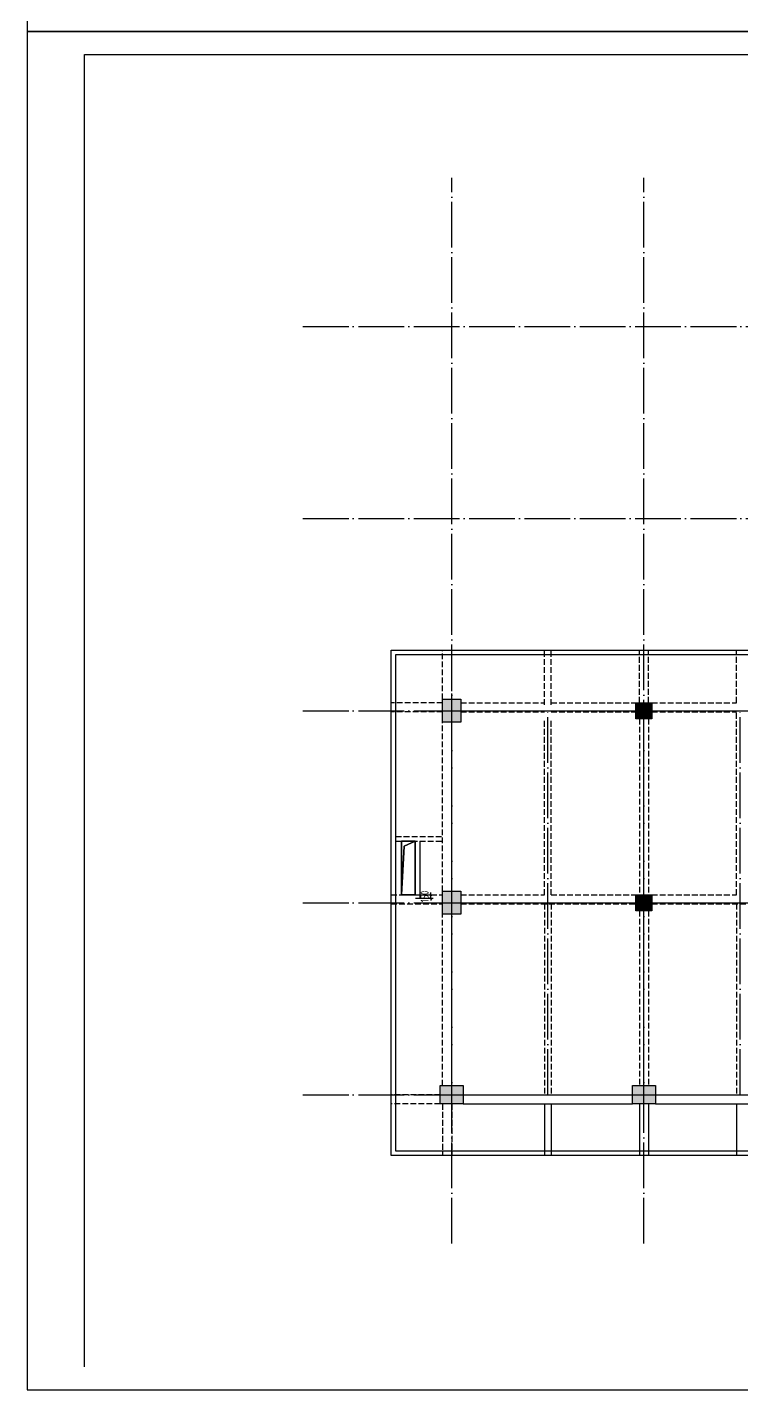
# Model space of a CAD drawing. Extents: x -186750 to 855523, y -12902 to 560425.
# Drawn here: x 407366 to 438591, y -12900 to 46692 of the extents above; entities that cross this region are included whole.
import ezdxf
from ezdxf.xclip import XClip

# ---------------------------------------------------------------- set-up
doc = ezdxf.new("R2010")
doc.units = 0
doc.header["$LTSCALE"] = 1000
doc.header["$MEASUREMENT"] = 0
doc.header["$XCLIPFRAME"] = 0
for name, pattern in [('104-10 轴网$0$DOTE', [2.4200000000000004, 2, -0.2, 0.02, -0.2]), ('109-34 轴网$0$L1$0$$AUDIT_BAD_LTYPE1', [0]), ('DASH', [0.35, 0.25, -0.1]), ('DASHED', [0.75, 0.5, -0.25]), ('DOTE', [2.4200000000000004, 2, -0.2, 0.02, -0.2]), ('X-104 8#10#平面$0$109-34 轴网$0$L1$0$$AUDIT_BAD_LTYPE1', [0])]:
    doc.linetypes.add(name, pattern=pattern)
for name, color, linetype in [('104-10 轴网$0$A_AXIS-轴线', 252, '104-10 轴网$0$DOTE'), ('a-dote', 14, 'DOTE'), ('A-TECH_结构', 21, 'Continuous'), ('BEAM', 4, 'DASHED'), ('DIM', 3, 'Continuous'), ('s-beam', 4, 'DASH'), ('s-colu', 40, 'Continuous'), ('s-colu-hatc', 16, 'Continuous'), ('s-hole', 5, 'Continuous'), ('s-wall', 40, 'Continuous'), ('X-104 8#10#平面$0$A-TECH_结构', 252, 'Continuous')]:
    doc.layers.add(name, color=color, linetype=linetype)
doc.layers.add('X-104 8#10#平面$0$04-不打印_辅助线', color=165, linetype='Continuous', plot=False)
doc.styles.add('TSSD_Dimension', font='Tssdeng.shx', dxfattribs={"width": 0.7, "bigfont": 'Tssdchn.shx'})
doc.dimstyles.new('TSSD_100_100', dxfattribs={"dimtxt": 350, "dimasz": 100, "dimexe": 100, "dimexo": 250, "dimgap": 100, "dimtad": 1, "dimdec": 0, "dimzin": 0, "dimdsep": 46, "dimtxsty": 'TSSD_Dimension', "dimblk": 'ARCHTICK', "dimblk1": 'ARCHTICK', "dimblk2": 'ARCHTICK', "dimcen": 0, "dimdle": 100, "dimclrt": 7, "dimadec": 0, "dimazin": 0, "dimtfac": 1, "dimtdec": 0, "dimtix": 1, "dimtmove": 2, "dimatfit": 3, "dimfxl": 1, "dimtolj": 1, "dimtzin": 0, "dimarcsym": 0})

# ---------------------------------------------------------------- blocks, each defined once
blk = doc.blocks.new('X-104 8#10#平面$0$yteiteru7y6')
at = {"layer": 'X-104 8#10#平面$0$A-TECH_结构'}
for points in [[(43599.99999987503, 25199.99999999954), (44000.00000000012, 25199.99999999942), (44000.00000000047, 23899.99999999338), (43599.99999987538, 23899.9999999935)], [(17550.00009050627, 10050.00004004795), (17550.00004707381, 8750.00005011633), (17000.0000033941, 8750.000029312505), (17181.19745823399, 9940.417403183063)], [(17550.00006879004, 8750.000036196143), (17000.0000000031, 8750.000011480995), (17000.0000000031, 10049.99993964261), (17550.00006879004, 10049.99996435776)], [(33549.99992714335, 10049.99903622497), (33549.99997317632, 8750.000027945614), (32949.99995462797, 8749.999959030945), (33137.91965881839, 9881.415826070093)]]:
    blk.add_lwpolyline(points, close=True, dxfattribs=at)
at = {"layer": 'X-104 8#10#平面$0$A-TECH_结构', "linetype": 'X-104 8#10#平面$0$109-34 轴网$0$L1$0$$AUDIT_BAD_LTYPE1'}
blk.add_lwpolyline([(44000.00000000047, 25199.99999999942), (43776.54450888466, 25047.19460524083), (43599.99999987528, 23899.99999999387)], dxfattribs=at)
at = {"layer": 'X-104 8#10#平面$0$A-TECH_结构'}
for points in [[(-1600.000000000012, 11099.99999999366), (-2084.67156194523, 10876.08683458786), (-2199.999999999039, 8750.000000010607)], [(44200.0000000028, 8199.999999999534), (43644.10612681275, 8093.626561861485), (43200.00000000003, 6649.999999999966)]]:
    blk.add_lwpolyline(points, dxfattribs=at)
at = {"layer": 'X-104 8#10#平面$0$A-TECH_结构', "linetype": 'X-104 8#10#平面$0$109-34 轴网$0$L1$0$$AUDIT_BAD_LTYPE1'}
for points in [[(-2199.999999999039, 8750.000000010607), (-1599.999999999534, 8750.000000010607), (-1600.000000000012, 11099.99999999365), (-2199.999999999516, 11099.99999999365)], [(33549.99997317632, 8750.000027945614), (32949.99995863652, 8750.000027945614), (32949.99995863652, 10049.99900962345), (33549.99997317632, 10049.99900962345)], [(43200.00000000007, 8199.999999999496), (44200.0000000028, 8199.999999999534), (44200.00000000276, 6650.000000000007), (43200.00000000003, 6649.999999999969)]]:
    blk.add_lwpolyline(points, close=True, dxfattribs=at)
blk = doc.blocks.new('X-104 8#10#平面$0$rhyseuyi')
at = {"layer": 'X-104 8#10#平面$0$A-TECH_结构', "linetype": 'X-104 8#10#平面$0$109-34 轴网$0$L1$0$$AUDIT_BAD_LTYPE1'}
blk.add_lwpolyline([(22550.00000147264, 20800.18525530281), (22549.99999999172, 36250.00000000003), (44650.00000000591, 36250.00000000003), (44650.00000000267, 5750.000000011165), (33550.00000000042, 5749.999996079934), (33549.99999999956, 2800.00000587945), (27849.99999999903, 2800.000009821595), (27849.99999999989, -2650.000000044718), (-2650.000000000116, -2650.000000044733), (-2650.000000000233, 19449.99969723696), (17799.99999874334, 19450.12322490085), (17800.00000022122, 20799.81474476285)], close=True, dxfattribs=at)
blk = doc.blocks.new('104-10 轴网')
at = {"layer": '104-10 轴网$0$A_AXIS-轴线', "linetype": '104-10 轴网$0$DOTE'}
for p, q in [((-5.093170329928398e-11, -6500.000000000015), (2.110027708113194e-10, 40100.00000000004)), ((8399.999999999949, -6500.000000000015), (8400.000000000211, 40100.00000000004)), ((16799.99999999992, -6500.000000000015), (16800.00000000021, 40100.00000000004)), ((25199.99999999992, -6500.000000000015), (25200.00000000021, 40100.00000000004)), ((33599.99999999995, -6500.000000000015), (33600.00000000021, 40100.00000000004)), ((41999.99999999995, -6500.000000000015), (42000.00000000021, 40100.00000000004)), ((120429.5977508623, 40099.99999999988), (120429.5977508621, -6500.000000000178)), ((128829.5977508623, 40099.99999999988), (128829.5977508621, -6500.000000000186)), ((137229.5977508624, 40099.99999999987), (137229.5977508621, -6500.000000000186)), ((145629.5977508624, 40099.99999999987), (145629.5977508621, -6500.000000000186)), ((154029.5977508624, 40099.99999999987), (154029.5977508621, -6500.000000000186)), ((162429.5977508624, 40099.99999999987), (162429.5977508621, -6500.000000000186)), ((-6500.000000000022, 33599.99999999999), (48500.00000000018, 33600.00000000004)), ((168929.5977508623, 33599.99999999987), (113929.5977508621, 33599.99999999983)), ((-6500.000000000022, 25199.99999999999), (48500.00000000018, 25200.00000000004)), ((168929.5977508623, 25199.99999999987), (113929.5977508621, 25199.99999999982)), ((-6500.000000000022, 16799.99999999999), (48500.00000000018, 16800.00000000004)), ((168929.5977508623, 16799.99999999987), (113929.5977508621, 16799.99999999982)), ((-6500.000000000022, 8399.999999999985), (48500.00000000018, 8400.000000000044)), ((168929.5977508623, 8399.999999999873), (113929.5977508621, 8399.999999999822)), ((-6500.000000000022, -1.477928890381008e-11), (48500.00000000018, 4.342837200965732e-11)), ((168929.5977508623, -1.2732925824821e-10), (113929.5977508621, -1.782609615474939e-10))]:
    blk.add_line(p, q, dxfattribs=at)
at = {"layer": 'Defpoints'}
for points in [[(-16049.99999999992, 45500.00000000001), (58050.00000000011, 45499.99999999999), (58050.00000000011, -11900.00000000001), (-16049.99999999998, -11899.99999999996)], [(104379.5977508624, 45500.00000000001), (178479.5977508625, 45499.99999999999), (178479.5977508625, -11900.00000000001), (104379.5977508624, -11899.99999999996)]]:
    blk.add_lwpolyline(points, close=True, dxfattribs=at)
blk = doc.blocks.new('X-104 8#10#平面')
at = {"layer": 'X-104 8#10#平面$0$04-不打印_辅助线'}
for points in [[(-186749.9999999999, 46499.99999999997), (-102649.9999999999, 46499.99999999997), (-102649.9999999999, 105900), (-186749.9999999999, 105900)], [(-186749.9999999999, -12900.00000000003), (-102649.9999999999, -12900.00000000003), (-102649.9999999999, 46499.99999999997), (-186749.9999999999, 46499.99999999997)]]:
    blk.add_lwpolyline(points, close=True, dxfattribs=at)
at = {"linetype": 'X-104 8#10#平面$0$109-34 轴网$0$L1$0$$AUDIT_BAD_LTYPE1'}
ref = blk.add_blockref('104-10 轴网', (-168200.0000000001, -1.455191522836685e-10), dxfattribs=at)
XClip(ref).set_block_clipping_path([(-16049.999999999975, -11899.999999999955), (58049.99999999998, 45500.000000000044)])
at = {"layer": 'X-104 8#10#平面$0$A-TECH_结构', "linetype": 'X-104 8#10#平面$0$109-34 轴网$0$L1$0$$AUDIT_BAD_LTYPE1'}
for name, p in [('X-104 8#10#平面$0$rhyseuyi', (-168199.9999999998, -1.164153218269348e-10)), ('X-104 8#10#平面$0$yteiteru7y6', (-168199.9999999999, -5.820766091346741e-11))]:
    blk.add_blockref(name, p, dxfattribs=at)
blk = doc.blocks.new('_ArchTick')
at = {"color": 0, "linetype": 'ByBlock', "const_width": 0.4}
blk.add_lwpolyline([(-0.5, -0.5), (0.5, 0.5)], dxfattribs=at)
blk = doc.blocks.new('*D121')
at = {"layer": 'Defpoints', "color": 0, "transparency": 16777216}
for p in [(1043980.983599742, 8750.000000001737), (1043980.983599742, 8599.999986041052), (1044900.792930826, 8750.000000001735)]:
    blk.add_point(p, dxfattribs=at)
at = {"layer": 'DIM', "color": 0, "lineweight": -2, "transparency": 16777216}
for p, q in [((1044230.983599742, 8750.000000001737), (1045000.792930826, 8750.000000001735)), ((1044230.983599742, 8599.999986041052), (1045000.792930826, 8599.99998604105)), ((1044900.792930826, 8750.000000001735), (1044900.792930826, 8850.000000001735)), ((1044900.792930826, 8599.99998604105), (1044900.792930826, 8750.000000001735)), ((1044900.792930826, 8599.99998604105), (1044900.792930826, 8499.99998604105))]:
    blk.add_line(p, q, dxfattribs=at)
at = {"layer": 'DIM', "color": 0, "lineweight": -2, "transparency": 16777216, "xscale": 100, "yscale": 100, "zscale": 100}
for p, rotation in [((1044900.792930826, 8750.000000001735), 270), ((1044900.792930826, 8599.99998604105), 90)]:
    blk.add_blockref('_ArchTick', p, dxfattribs=dict(at, rotation=rotation))
at = {"layer": 'DIM', "color": 7, "transparency": 16777216, "insert": (1044625.792930826, 8674.999993021562), "char_height": 350, "attachment_point": 5, "rotation": 90, "style": 'TSSD_Dimension'}
blk.add_mtext('\\A1;150', dxfattribs=at)
blk = doc.blocks.new('A$C36D1285A')
at = {"layer": 's-colu-hatc'}
h = blk.add_hatch(color=256, dxfattribs=at)
h.dxf.hatch_style = 1
h.paths.add_polyline_path([(-400, 17300.00000000012), (400, 17300.00000000012), (400, 16300.00000000012), (-400, 16300.00000000012)])
h = blk.add_hatch(color=256, dxfattribs=at)
h.dxf.hatch_style = 1
h.paths.add_polyline_path([(8050, 17150.00000000012), (8750, 17150.00000000012), (8750, 16450.00000000012), (8050, 16450.00000000012)])
h = blk.add_hatch(color=256, dxfattribs=at)
h.dxf.hatch_style = 1
h.paths.add_polyline_path([(-400, 8900.000000000116), (400, 8900.000000000116), (400, 7900.000000000116), (-400, 7900.000000000116)])
h = blk.add_hatch(color=256, dxfattribs=at)
h.dxf.hatch_style = 1
h.paths.add_polyline_path([(8050, 8750.000000000116), (8750, 8750.000000000116), (8750, 8050.000000000116), (8050, 8050.000000000116)])
h = blk.add_hatch(color=256, dxfattribs=at)
h.dxf.hatch_style = 1
h.paths.add_polyline_path([(-499.9999999998836, 400.0000000001164), (500.0000000001164, 400.0000000001164), (500.0000000001164, -399.9999999998836), (-499.9999999998836, -399.9999999998836)])
h = blk.add_hatch(color=256, dxfattribs=at)
h.dxf.hatch_style = 1
h.paths.add_polyline_path([(7900.000000000233, 400.0000000001164), (8900.000000000233, 400.0000000001164), (8900.000000000233, -399.9999999998836), (7900.000000000233, -399.9999999998836)])
at = {"layer": 'a-dote'}
for p, q in [((0, 0), (0, 16800.00000000012)), ((0, 16800.00000000012), (44200.00000000023, 16800.00000000012)), ((4200.000000000233, 1.164153218269348e-10), (4200.000000000233, 16800.00000000012)), ((8400, 0), (8400, 16800.00000000012)), ((12600.00000000023, 1.164153218269348e-10), (12600.00000000023, 16800.00000000012)), ((0, 8400.000000000116), (44200.00000000023, 8400)), ((1.164153218269348e-10, 1.164153218269348e-10), (26950.00000000023, 1.164153218269348e-10))]:
    blk.add_line(p, q, dxfattribs=at)
at = {"layer": 'A-TECH_结构', "linetype": '109-34 轴网$0$L1$0$$AUDIT_BAD_LTYPE1'}
blk.add_lwpolyline([(22550.00000000023, 20800.18525530272), (22549.99999999208, 36250.00000000015), (44650.00000000605, 36250.00000000017), (44650.00000000279, 5750.000000000178), (33650.00000000023, 5749.73813615122), (33650.00000000023, 2800.000003938818), (27850.00000000023, 2800.000009821625), (27850.00000000047, -2649.999999999839), (-2649.999999999884, -2650.000000044735), (-2650.000000000116, 19449.99969723695), (17799.99999869731, 19450.00000000015), (17800.00000017602, 20799.38243408699)], close=True, dxfattribs=at)
at = {"layer": 'BEAM', "linetype": '109-34 轴网$0$L1$0$$AUDIT_BAD_LTYPE1'}
for p, q in [((-2199.999999999185, 11099.99999999317), (-2199.999999999651, 8750.00000000035)), ((-1599.999999999651, 11088.63114793937), (-1599.999999999651, 8750.000000010717)), ((-1399.999999999651, 11088.63114793937), (-1399.999999999651, 8599.999986050032)), ((-2199.999999999651, 8750.00000000035), (-1600.000000000116, 8750.00000000035)), ((4050.000000000233, -400.0000000001764), (4050.000000000233, -2650.000000034873)), ((4350.000000000233, -400.0000000001728), (4350.000000000233, -2650.000000034431)), ((8200.000000000233, -399.9999999998836), (8200.000000000233, -2650.000000028764)), ((8600.000000000233, -399.9999999998836), (8600.000000000233, -2650.000000028175)), ((12450.00000000023, -400.00000000006), (12450.00000000023, -2650.000000022508))]:
    blk.add_line(p, q, dxfattribs=at)
blk.add_lwpolyline([(22699.9997250787, 19250.00000000014), (-2449.999999999651, 19250.00000000014), (-2449.999999999534, -2450.000000006208), (27650.00000000047, -2449.999999999912), (27650.00000000047, -399.9999999998836)], dxfattribs=at)
at = {"layer": 's-beam'}
for p, q in [((-400, 17300.00000000012), (-400, 19449.9997305483)), ((0, 17300.00000000012), (0, 19449.99973647032)), ((4050.000000000233, 17050.00000000012), (4050.000000000233, 19449.99979643076)), ((4350.000000000233, 17050.00000000012), (4350.000000000233, 19449.99980087228)), ((8200, 17150.00000000016), (8200.000000000698, 19449.99985787171)), ((8600, 17150.00000000007), (8600.000000000698, 19449.99986379372)), ((12450.00000000047, 17150.00000000012), (12450.00000000023, 19449.99992079315)), ((-400.0000000002328, 17150.00000000012), (-2650.000000000116, 17150.00000000012)), ((-400.0000000002328, 16750.00000000012), (-2650.000000000116, 16750.00000000012)), ((400, 17150.00000000012), (4050.000000000233, 17150.00000000012)), ((400, 16750.00000000012), (4050.000000000233, 16750.00000000012)), ((4350.000000000233, 17150.00000000012), (8050, 17150.00000000012)), ((4350.000000000233, 16750.00000000012), (8050, 16750.00000000012)), ((8750, 17150.00000000012), (12450.00000000047, 17150.00000000012)), ((8750, 16750.00000000012), (12450.00000000047, 16750.00000000012)), ((12450.00000000047, 8750.00000000035), (12450.00000000047, 16750.00000000012)), ((-400, 8900.000000000116), (-400, 16300.00000000012)), ((0, 8900.000000000116), (0, 16300.00000000012)), ((4050.000000000233, 8750.00000000035), (4050.000000000233, 16450.00000000012)), ((4350.000000000233, 8750.00000000035), (4350.000000000233, 16450.00000000012)), ((8200, 16450.00000000012), (8200, 8750.000000000116)), ((8600, 16450.00000000012), (8600, 8750.000000000116)), ((-2449.999999999651, 11299.99999999379), (-400, 11299.99999999378)), ((-2449.999999999651, 11099.99999999379), (-400, 11099.99999999378)), ((-2650, 8750.00000000035), (-400, 8750.00000000035)), ((-2650, 8350.00000000035), (-400, 8350.00000000035)), ((400, 8750.00000000035), (4050.000000000233, 8750.00000000035)), ((400, 8350.00000000035), (8050, 8350.00000000035)), ((4050.000000000233, 8350.00000000035), (4050.000000000233, -2.328306436538696e-10)), ((4350.000000000233, 8750.00000000035), (8050, 8750.00000000035)), ((4350.000000000233, 8350.00000000035), (4350.000000000233, -2.328306436538696e-10)), ((8750, 8750.00000000035), (12450.00000000047, 8750.00000000035)), ((8750, 8350.000000000233), (16450.00000000023, 8350.000000000233)), ((12450.00000000047, 8350.000000000233), (12450.00000000047, 0)), ((-400.0000000001164, 400.0000000001164), (-400, 7900.000000000116)), ((-1.164153218269348e-10, 400.0000000001164), (0, 7900.000000000116)), ((8200, 8050.000000000116), (8200, 400.0000000001164)), ((8600, 8050.000000000116), (8600, 400.0000000001164)), ((-499.9999999998836, 1.164153218269348e-10), (-2649.999999999884, 1.181929705622185e-10)), ((-499.9999999998836, -399.9999999998836), (-2649.999999999884, -399.9999999998818)), ((-400.0000000001164, -399.9999999998836), (-400.0000000001164, -2650.000000041423)), ((-1.164153218269348e-10, -399.9999999998836), (-1.164153218269348e-10, -2650.000000040834))]:
    blk.add_line(p, q, dxfattribs=at)
at = {"layer": 's-colu'}
for points in [[(-400, 17300.00000000012), (400, 17300.00000000012), (400, 16300.00000000012), (-400, 16300.00000000012)], [(8050, 17150.00000000012), (8750, 17150.00000000012), (8750, 16450.00000000012), (8050, 16450.00000000012)], [(-400, 8900.000000000116), (400, 8900.000000000116), (400, 7900.000000000116), (-400, 7900.000000000116)], [(8050, 8750.000000000116), (8750, 8750.000000000116), (8750, 8050.000000000116), (8050, 8050.000000000116)], [(-499.9999999998836, 400.0000000001164), (500.0000000001164, 400.0000000001164), (500.0000000001164, -399.9999999998836), (-499.9999999998836, -399.9999999998836)], [(7900.000000000233, 400.0000000001164), (8900.000000000233, 400.0000000001164), (8900.000000000233, -399.9999999998836), (7900.000000000233, -399.9999999998836)]]:
    blk.add_lwpolyline(points, close=True, dxfattribs=at)
at = {"layer": 's-hole'}
blk.add_lwpolyline([(-2199.999999999651, 11099.99999999317), (-1600.000000000116, 11099.99999999317), (-1600.000000000116, 8750.000000010717), (-2199.999999999651, 8750.000000010717)], close=True, dxfattribs=at)
blk.add_lwpolyline([(-2199.999999999185, 8750.000000020445), (-2084.671561945346, 10876.08683458737), (-1599.999999999651, 11088.63114793937)], dxfattribs=at)
at = {"layer": 's-wall'}
for p, q in [((8900.000000000233, -1.164153218269348e-10), (16300.00000000023, 0)), ((500.0000000001164, -2.328306436538696e-10), (7900.000000000233, -1.164153218269348e-10)), ((500.0000000001164, -400.0000000002328), (7900.000000000233, -400.0000000001164)), ((8900.000000000233, -400.0000000001164), (16300.00000000023, -400))]:
    blk.add_line(p, q, dxfattribs=at)
at = {"layer": 'DIM'}
dim = blk.add_linear_dim(base=(-909.7220182894962, 8750.000000000347), p1=(-1829.531349373632, 8599.999986039664), p2=(-1829.531349373632, 8750.00000000035), angle=90, dimstyle='TSSD_100_100', dxfattribs=at)
dim.commit()
dim.dimension.update_dxf_attribs({"geometry": '*D121', "text_midpoint": (-1184.722018289496, 8674.999993020174), "insert": (-1045810.514949115, -1.387888914905488e-09)})

msp = doc.modelspace()

# ---------------------------------------------------------------- block references
for name, p in [('X-104 8#10#平面', (594116.4135819954, 2.701728651945793e-09)), ('A$C36D1285A', (425916.4135819954, 2.548309297957179e-09))]:
    msp.add_blockref(name, p)

doc.saveas('drawing.dxf')
